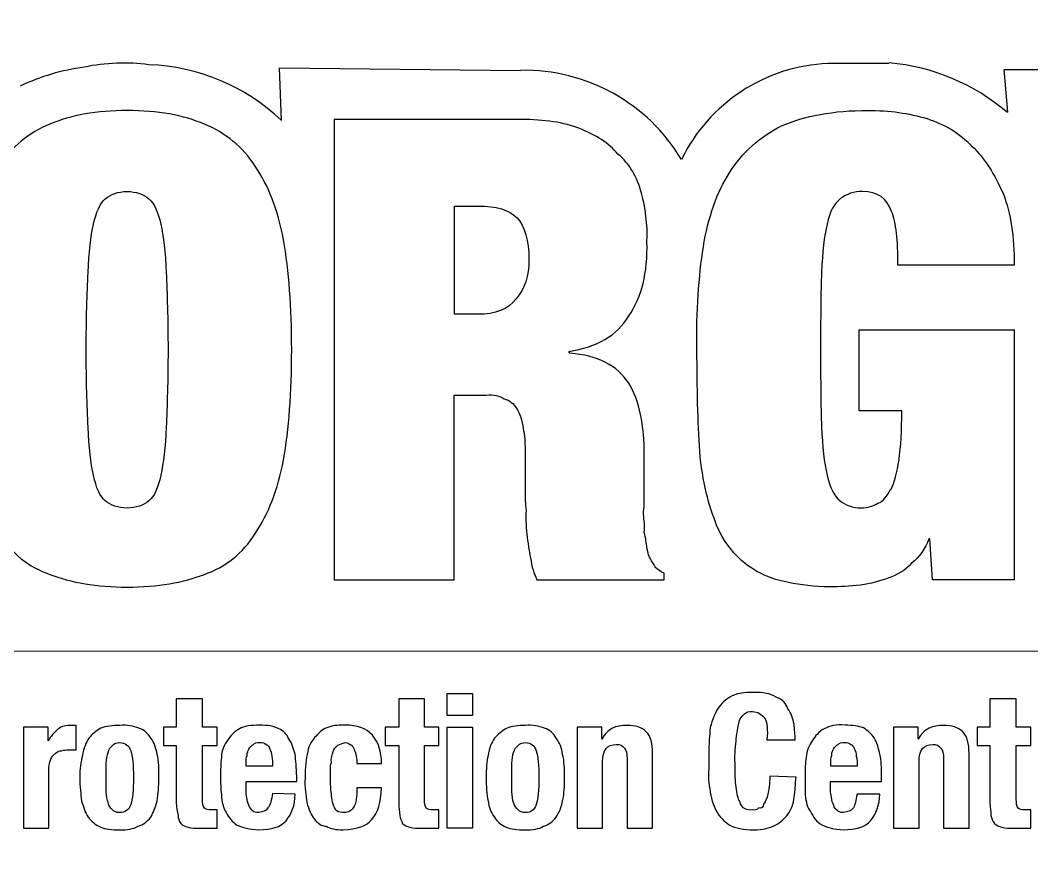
# Model space of a CAD drawing. Header units: feet. Extents: x -16154 to 3860, y -1534289809 to -1534279773.
# Drawn here: x -11019.9 to -10920.5, y -1534285266.6 to -1534285184.7 of the extents above; entities that cross this region are included whole.
import ezdxf

# ---------------------------------------------------------------- set-up
doc = ezdxf.new("R2010")
doc.units = ezdxf.units.FT
doc.header["$MEASUREMENT"] = 0
doc.layers.add('ASEDOLIKE - Level 4', color=7, linetype='Continuous', lineweight=0)
doc.layers.add('Level 18', color=7, linetype='Continuous', lineweight=0)

msp = doc.modelspace()

# ---------------------------------------------------------------- linework, layer by layer
at = {"layer": 'ASEDOLIKE - Level 4', "color": 7, "linetype": 'Continuous', "lineweight": 30}
for p, q in [((-10940.508, -1534285188.915), (-10934.519, -1534285188.915)), ((-10994.238, -1534285194.548), (-10994.417, -1534285189.362)), ((-10994.417, -1534285189.362), (-10970.726, -1534285189.631)), ((-10922.807, -1534285193.743), (-10923.165, -1534285189.541)), ((-10923.165, -1534285189.541), (-10901.351, -1534285189.541)), ((-11089.806, -1534285246.757), (-10874.531, -1534285246.668)), ((-10977.948, -1534285253.031), (-10977.948, -1534285250.886)), ((-10977.948, -1534285250.886), (-10975.445, -1534285250.886)), ((-10975.445, -1534285250.886), (-10975.445, -1534285253.031)), ((-10975.445, -1534285253.031), (-10977.948, -1534285253.031)), ((-10977.948, -1534285264.117), (-10977.948, -1534285254.194)), ((-10977.948, -1534285254.194), (-10975.445, -1534285254.194)), ((-10975.445, -1534285254.194), (-10975.445, -1534285264.117)), ((-10975.445, -1534285264.117), (-10977.948, -1534285264.117))]:
    msp.add_line(p, q, dxfattribs=at)
for centre, major_axis, start_param, end_param in [((-11009.751, -1534285207.896), (19.038, 0), 1.440276, 1.776244), ((-10939.752, -1534285205.735), (16.852, 0), 1.614119, 2.689792), ((-10936.231, -1534285209.241), (20.478, 0), 0.859233, 1.485597), ((-11010.804, -1534285210.352), (21.29, 0), 1.704143, 2.013414), ((-11007.991, -1534285208.947), (19.943, 0), 0.811188, 1.53478), ((-10970.353, -1534285207.514), (17.943, 0), 0.534503, 1.591196)]:
    msp.add_ellipse(centre, major_axis=major_axis, ratio=0.997236, start_param=start_param, end_param=end_param, dxfattribs=at)
for points, knots in [([(-11024.704, -1534285206.275), (-11024.168, -1534285203.325), (-11023.274, -1534285200.911), (-11022.022, -1534285199.034), (-11020.77, -1534285197.156), (-11019.072, -1534285195.726), (-11017.016, -1534285194.921), (-11014.959, -1534285194.027), (-11012.367, -1534285193.58), (-11009.417, -1534285193.58), (-11006.377, -1534285193.58), (-11003.874, -1534285194.027), (-11001.818, -1534285194.921), (-10999.761, -1534285195.726), (-10998.063, -1534285197.156), (-10996.811, -1534285199.034), (-10995.56, -1534285200.911), (-10994.576, -1534285203.325), (-10994.04, -1534285206.275), (-10993.503, -1534285209.315), (-10993.235, -1534285212.891), (-10993.235, -1534285217.093), (-10993.235, -1534285221.294), (-10993.503, -1534285224.96), (-10994.04, -1534285227.91), (-10994.576, -1534285230.86), (-10995.56, -1534285233.274), (-10996.811, -1534285235.151), (-10998.063, -1534285237.118), (-10999.761, -1534285238.459), (-11001.818, -1534285239.174), (-11003.874, -1534285239.979), (-11006.377, -1534285240.426), (-11009.417, -1534285240.426), (-11012.367, -1534285240.426), (-11014.959, -1534285239.979), (-11017.016, -1534285239.174), (-11019.072, -1534285238.459), (-11020.77, -1534285237.118), (-11022.022, -1534285235.151), (-11023.274, -1534285233.274), (-11024.168, -1534285230.86), (-11024.704, -1534285227.91), (-11025.33, -1534285224.96), (-11025.598, -1534285221.294), (-11025.598, -1534285217.093), (-11025.598, -1534285212.891), (-11025.33, -1534285209.315), (-11024.704, -1534285206.275)], [0, 0, 0, 0, 0.0625, 0.0625, 0.0625, 0.125, 0.125, 0.125, 0.1875, 0.1875, 0.1875, 0.25, 0.25, 0.25, 0.3125, 0.3125, 0.3125, 0.375, 0.375, 0.375, 0.4375, 0.4375, 0.4375, 0.5, 0.5, 0.5, 0.5625, 0.5625, 0.5625, 0.625, 0.625, 0.625, 0.6875, 0.6875, 0.6875, 0.75, 0.75, 0.75, 0.8125, 0.8125, 0.8125, 0.875, 0.875, 0.875, 0.9375, 0.9375, 0.9375, 1, 1, 1, 1]), ([(-10922.182, -1534285215.11), (-10922.182, -1534285215.11), (-10922.182, -1534285239.694), (-10922.182, -1534285239.694), (-10922.182, -1534285239.694), (-10930.228, -1534285239.694), (-10930.228, -1534285239.694), (-10930.228, -1534285239.694), (-10930.496, -1534285235.671), (-10930.496, -1534285235.671), (-10930.496, -1534285235.671), (-10930.585, -1534285235.671), (-10930.585, -1534285235.671), (-10930.943, -1534285236.655), (-10931.479, -1534285237.459), (-10932.284, -1534285238.085), (-10932.91, -1534285238.8), (-10933.714, -1534285239.247), (-10934.519, -1534285239.516), (-10935.413, -1534285239.873), (-10936.307, -1534285240.052), (-10937.29, -1534285240.231), (-10938.363, -1534285240.32), (-10939.346, -1534285240.41), (-10940.33, -1534285240.41), (-10943.369, -1534285240.32), (-10945.694, -1534285239.873), (-10947.482, -1534285238.89), (-10949.18, -1534285237.906), (-10950.521, -1534285236.476), (-10951.415, -1534285234.42), (-10952.22, -1534285232.453), (-10952.846, -1534285230.039), (-10953.114, -1534285227.089), (-10953.293, -1534285224.139), (-10953.382, -1534285220.831), (-10953.382, -1534285217.076), (-10953.471, -1534285213.322), (-10953.203, -1534285209.924), (-10952.756, -1534285206.974), (-10952.309, -1534285204.113), (-10951.415, -1534285201.61), (-10950.164, -1534285199.643), (-10948.912, -1534285197.677), (-10947.213, -1534285196.157), (-10945.068, -1534285195.084), (-10942.833, -1534285194.101), (-10939.972, -1534285193.564), (-10936.575, -1534285193.564), (-10934.429, -1534285193.564), (-10932.552, -1534285193.832), (-10930.764, -1534285194.369), (-10929.065, -1534285194.905), (-10927.546, -1534285195.799), (-10926.383, -1534285197.051), (-10925.042, -1534285198.302), (-10924.148, -1534285199.822), (-10923.254, -1534285201.789), (-10922.539, -1534285203.666), (-10922.182, -1534285205.991), (-10922.182, -1534285208.762), (-10922.182, -1534285208.762), (-10933.625, -1534285208.762), (-10933.625, -1534285208.762), (-10933.625, -1534285206.348), (-10933.804, -1534285204.56), (-10934.251, -1534285203.488), (-10934.698, -1534285202.236), (-10935.592, -1534285201.521), (-10937.111, -1534285201.521), (-10937.916, -1534285201.521), (-10938.72, -1534285201.789), (-10939.257, -1534285202.236), (-10939.883, -1534285202.683), (-10940.33, -1534285203.488), (-10940.598, -1534285204.739), (-10940.866, -1534285205.901), (-10941.045, -1534285207.511), (-10941.134, -1534285209.477), (-10941.224, -1534285211.444), (-10941.224, -1534285214.037), (-10941.224, -1534285217.076), (-10941.224, -1534285220.116), (-10941.224, -1534285222.619), (-10941.134, -1534285224.675), (-10941.045, -1534285226.553), (-10940.866, -1534285228.251), (-10940.598, -1534285229.413), (-10940.33, -1534285230.665), (-10939.883, -1534285231.47), (-10939.346, -1534285231.917), (-10938.81, -1534285232.364), (-10938.095, -1534285232.632), (-10937.201, -1534285232.632), (-10936.575, -1534285232.632), (-10936.039, -1534285232.453), (-10935.592, -1534285232.185), (-10935.055, -1534285232.006), (-10934.698, -1534285231.47), (-10934.34, -1534285230.844)], [0, 0, 0, 0, 0.030303, 0.030303, 0.030303, 0.060606, 0.060606, 0.060606, 0.090909, 0.090909, 0.090909, 0.121212, 0.121212, 0.121212, 0.151515, 0.151515, 0.151515, 0.181818, 0.181818, 0.181818, 0.212121, 0.212121, 0.212121, 0.242424, 0.242424, 0.242424, 0.272727, 0.272727, 0.272727, 0.30303, 0.30303, 0.30303, 0.333333, 0.333333, 0.333333, 0.363636, 0.363636, 0.363636, 0.393939, 0.393939, 0.393939, 0.424242, 0.424242, 0.424242, 0.454545, 0.454545, 0.454545, 0.484848, 0.484848, 0.484848, 0.515152, 0.515152, 0.515152, 0.545455, 0.545455, 0.545455, 0.575758, 0.575758, 0.575758, 0.606061, 0.606061, 0.606061, 0.636364, 0.636364, 0.636364, 0.666667, 0.666667, 0.666667, 0.69697, 0.69697, 0.69697, 0.727273, 0.727273, 0.727273, 0.757576, 0.757576, 0.757576, 0.787879, 0.787879, 0.787879, 0.818182, 0.818182, 0.818182, 0.848485, 0.848485, 0.848485, 0.878788, 0.878788, 0.878788, 0.909091, 0.909091, 0.909091, 0.939394, 0.939394, 0.939394, 0.969697, 0.969697, 0.969697, 1, 1, 1, 1]), ([(-10970.636, -1534285194.458), (-10968.401, -1534285194.458), (-10966.434, -1534285194.726), (-10964.915, -1534285195.352), (-10963.305, -1534285195.978), (-10962.054, -1534285196.783), (-10961.16, -1534285197.855), (-10959.998, -1534285198.839), (-10959.282, -1534285200.09), (-10958.835, -1534285201.7), (-10958.478, -1534285203.041), (-10958.21, -1534285204.739), (-10958.299, -1534285206.527), (-10958.21, -1534285209.477), (-10958.835, -1534285211.981), (-10960.087, -1534285213.769), (-10961.249, -1534285215.735), (-10963.216, -1534285216.808), (-10965.987, -1534285217.255), (-10965.987, -1534285217.255), (-10965.898, -1534285217.434), (-10965.898, -1534285217.434), (-10963.216, -1534285217.613), (-10961.16, -1534285218.685), (-10960.087, -1534285220.384), (-10959.014, -1534285222.083), (-10958.567, -1534285224.496), (-10958.567, -1534285227.536), (-10958.567, -1534285227.536), (-10958.567, -1534285231.38), (-10958.567, -1534285231.38), (-10958.567, -1534285231.917), (-10958.567, -1534285232.632), (-10958.657, -1534285233.258), (-10958.567, -1534285233.883), (-10958.478, -1534285234.509), (-10958.567, -1534285235.046), (-10958.388, -1534285235.582), (-10958.388, -1534285236.118), (-10958.299, -1534285236.565), (-10958.21, -1534285237.102), (-10958.12, -1534285237.459), (-10957.941, -1534285237.638), (-10957.852, -1534285237.906), (-10957.584, -1534285238.175), (-10957.494, -1534285238.443), (-10957.316, -1534285238.622), (-10957.047, -1534285238.89), (-10956.6, -1534285239.069), (-10956.6, -1534285239.069), (-10956.6, -1534285239.694), (-10956.6, -1534285239.694), (-10956.6, -1534285239.694), (-10969.116, -1534285239.694), (-10969.116, -1534285239.694), (-10969.385, -1534285239.069), (-10969.653, -1534285238.443), (-10969.742, -1534285237.549), (-10969.921, -1534285236.834), (-10970.01, -1534285236.029), (-10970.1, -1534285235.224), (-10970.189, -1534285234.33), (-10970.279, -1534285233.615), (-10970.189, -1534285232.9), (-10970.279, -1534285232.185), (-10970.279, -1534285231.559), (-10970.279, -1534285231.023), (-10970.279, -1534285231.023), (-10970.279, -1534285228.072), (-10970.279, -1534285228.072), (-10970.279, -1534285226.731), (-10970.279, -1534285225.748), (-10970.457, -1534285224.854), (-10970.547, -1534285224.049), (-10970.815, -1534285223.334), (-10971.083, -1534285222.887), (-10971.441, -1534285222.351), (-10971.798, -1534285222.083), (-10972.335, -1534285221.904), (-10972.782, -1534285221.636), (-10973.408, -1534285221.457), (-10974.123, -1534285221.546), (-10974.123, -1534285221.546), (-10977.252, -1534285221.546), (-10977.252, -1534285221.546), (-10977.252, -1534285221.546), (-10977.252, -1534285239.694), (-10977.252, -1534285239.694), (-10977.252, -1534285239.694), (-10989.053, -1534285239.694), (-10989.053, -1534285239.694), (-10989.053, -1534285239.694), (-10989.053, -1534285194.458), (-10989.053, -1534285194.458), (-10989.053, -1534285194.458), (-10970.636, -1534285194.458), (-10970.636, -1534285194.458)], [0, 0, 0, 0, 0.03125, 0.03125, 0.03125, 0.0625, 0.0625, 0.0625, 0.09375, 0.09375, 0.09375, 0.125, 0.125, 0.125, 0.15625, 0.15625, 0.15625, 0.1875, 0.1875, 0.1875, 0.21875, 0.21875, 0.21875, 0.25, 0.25, 0.25, 0.28125, 0.28125, 0.28125, 0.3125, 0.3125, 0.3125, 0.34375, 0.34375, 0.34375, 0.375, 0.375, 0.375, 0.40625, 0.40625, 0.40625, 0.4375, 0.4375, 0.4375, 0.46875, 0.46875, 0.46875, 0.5, 0.5, 0.5, 0.53125, 0.53125, 0.53125, 0.5625, 0.5625, 0.5625, 0.59375, 0.59375, 0.59375, 0.625, 0.625, 0.625, 0.65625, 0.65625, 0.65625, 0.6875, 0.6875, 0.6875, 0.71875, 0.71875, 0.71875, 0.75, 0.75, 0.75, 0.78125, 0.78125, 0.78125, 0.8125, 0.8125, 0.8125, 0.84375, 0.84375, 0.84375, 0.875, 0.875, 0.875, 0.90625, 0.90625, 0.90625, 0.9375, 0.9375, 0.9375, 0.96875, 0.96875, 0.96875, 1, 1, 1, 1]), ([(-11013.261, -1534285224.692), (-11013.171, -1534285226.658), (-11012.993, -1534285228.268), (-11012.724, -1534285229.43), (-11012.456, -1534285230.681), (-11012.099, -1534285231.486), (-11011.562, -1534285231.933), (-11011.026, -1534285232.38), (-11010.311, -1534285232.648), (-11009.417, -1534285232.648), (-11008.523, -1534285232.648), (-11007.807, -1534285232.38), (-11007.271, -1534285231.933), (-11006.735, -1534285231.486), (-11006.377, -1534285230.681), (-11006.109, -1534285229.43), (-11005.841, -1534285228.268), (-11005.662, -1534285226.658), (-11005.572, -1534285224.692), (-11005.483, -1534285222.635), (-11005.394, -1534285220.132), (-11005.394, -1534285217.093), (-11005.394, -1534285214.053), (-11005.483, -1534285211.55), (-11005.572, -1534285209.494), (-11005.662, -1534285207.527), (-11005.841, -1534285205.918), (-11006.109, -1534285204.755), (-11006.377, -1534285203.593), (-11006.735, -1534285202.699), (-11007.271, -1534285202.252), (-11007.807, -1534285201.805), (-11008.523, -1534285201.537), (-11009.417, -1534285201.537), (-11010.311, -1534285201.537), (-11011.026, -1534285201.805), (-11011.562, -1534285202.252), (-11012.099, -1534285202.699), (-11012.456, -1534285203.593), (-11012.724, -1534285204.755), (-11012.993, -1534285205.918), (-11013.171, -1534285207.527), (-11013.261, -1534285209.494), (-11013.35, -1534285211.55), (-11013.44, -1534285214.053), (-11013.44, -1534285217.093), (-11013.44, -1534285220.132), (-11013.35, -1534285222.635), (-11013.261, -1534285224.692)], [0, 0, 0, 0, 0.0625, 0.0625, 0.0625, 0.125, 0.125, 0.125, 0.1875, 0.1875, 0.1875, 0.25, 0.25, 0.25, 0.3125, 0.3125, 0.3125, 0.375, 0.375, 0.375, 0.4375, 0.4375, 0.4375, 0.5, 0.5, 0.5, 0.5625, 0.5625, 0.5625, 0.625, 0.625, 0.625, 0.6875, 0.6875, 0.6875, 0.75, 0.75, 0.75, 0.8125, 0.8125, 0.8125, 0.875, 0.875, 0.875, 0.9375, 0.9375, 0.9375, 1, 1, 1, 1]), ([(-10974.908, -1534285213.606), (-10973.21, -1534285213.606), (-10971.958, -1534285213.159), (-10971.153, -1534285212.086), (-10970.349, -1534285211.103), (-10969.902, -1534285209.851), (-10969.902, -1534285208.242), (-10969.902, -1534285206.365), (-10970.349, -1534285204.934), (-10971.064, -1534285204.13), (-10971.869, -1534285203.325), (-10973.12, -1534285202.967), (-10974.908, -1534285202.967), (-10974.908, -1534285202.967), (-10977.233, -1534285202.967), (-10977.233, -1534285202.967), (-10977.233, -1534285202.967), (-10977.233, -1534285213.606), (-10977.233, -1534285213.606), (-10977.233, -1534285213.606), (-10974.908, -1534285213.606), (-10974.908, -1534285213.606)], [0, 0, 0, 0, 0.142857, 0.142857, 0.142857, 0.285714, 0.285714, 0.285714, 0.428571, 0.428571, 0.428571, 0.571429, 0.571429, 0.571429, 0.714286, 0.714286, 0.714286, 0.857143, 0.857143, 0.857143, 1, 1, 1, 1]), ([(-10934.321, -1534285230.86), (-10933.963, -1534285230.145), (-10933.695, -1534285229.162), (-10933.516, -1534285227.91), (-10933.337, -1534285226.658), (-10933.248, -1534285225.049), (-10933.248, -1534285223.082), (-10933.248, -1534285223.082), (-10937.45, -1534285223.082), (-10937.45, -1534285223.082), (-10937.45, -1534285223.082), (-10937.45, -1534285215.126), (-10937.45, -1534285215.126), (-10937.45, -1534285215.126), (-10922.162, -1534285215.126), (-10922.162, -1534285215.126)], [0, 0, 0, 0, 0.2, 0.2, 0.2, 0.4, 0.4, 0.4, 0.6, 0.6, 0.6, 0.8, 0.8, 0.8, 1, 1, 1, 1]), ([(-11001.996, -1534285251.422), (-11001.996, -1534285251.422), (-11001.996, -1534285254.194), (-11001.996, -1534285254.194), (-11001.996, -1534285254.194), (-11000.566, -1534285254.194), (-11000.566, -1534285254.194), (-11000.566, -1534285254.194), (-11000.566, -1534285255.982), (-11000.566, -1534285255.982), (-11000.566, -1534285255.982), (-11001.996, -1534285255.982), (-11001.996, -1534285255.982), (-11001.996, -1534285255.982), (-11001.996, -1534285261.256), (-11001.996, -1534285261.256), (-11001.996, -1534285261.703), (-11001.996, -1534285261.971), (-11001.818, -1534285262.15), (-11001.728, -1534285262.24), (-11001.46, -1534285262.329), (-11001.102, -1534285262.329), (-11001.013, -1534285262.329), (-11000.924, -1534285262.329), (-11000.834, -1534285262.329), (-11000.745, -1534285262.329), (-11000.655, -1534285262.329), (-11000.566, -1534285262.329), (-11000.566, -1534285262.329), (-11000.566, -1534285264.117), (-11000.566, -1534285264.117), (-11000.834, -1534285264.117), (-11001.102, -1534285264.117), (-11001.371, -1534285264.117), (-11001.639, -1534285264.117), (-11001.907, -1534285264.117), (-11002.175, -1534285264.117), (-11002.712, -1534285264.117), (-11003.069, -1534285264.117), (-11003.427, -1534285264.028), (-11003.695, -1534285263.938), (-11003.963, -1534285263.849), (-11004.142, -1534285263.67), (-11004.321, -1534285263.402), (-11004.41, -1534285263.134), (-11004.41, -1534285262.865), (-11004.5, -1534285262.508), (-11004.589, -1534285262.061), (-11004.589, -1534285261.614), (-11004.589, -1534285261.614), (-11004.589, -1534285255.982), (-11004.589, -1534285255.982), (-11004.589, -1534285255.982), (-11005.841, -1534285255.982), (-11005.841, -1534285255.982), (-11005.841, -1534285255.982), (-11005.841, -1534285254.194), (-11005.841, -1534285254.194), (-11005.841, -1534285254.194), (-11004.589, -1534285254.194), (-11004.589, -1534285254.194), (-11004.589, -1534285254.194), (-11004.589, -1534285251.422), (-11004.589, -1534285251.422), (-11004.589, -1534285251.422), (-11001.996, -1534285251.422), (-11001.996, -1534285251.422)], [0, 0, 0, 0, 0.045455, 0.045455, 0.045455, 0.090909, 0.090909, 0.090909, 0.136364, 0.136364, 0.136364, 0.181818, 0.181818, 0.181818, 0.227273, 0.227273, 0.227273, 0.272727, 0.272727, 0.272727, 0.318182, 0.318182, 0.318182, 0.363636, 0.363636, 0.363636, 0.409091, 0.409091, 0.409091, 0.454545, 0.454545, 0.454545, 0.5, 0.5, 0.5, 0.545455, 0.545455, 0.545455, 0.590909, 0.590909, 0.590909, 0.636364, 0.636364, 0.636364, 0.681818, 0.681818, 0.681818, 0.727273, 0.727273, 0.727273, 0.772727, 0.772727, 0.772727, 0.818182, 0.818182, 0.818182, 0.863636, 0.863636, 0.863636, 0.909091, 0.909091, 0.909091, 0.954545, 0.954545, 0.954545, 1, 1, 1, 1]), ([(-10980.183, -1534285251.422), (-10980.183, -1534285251.422), (-10980.183, -1534285254.194), (-10980.183, -1534285254.194), (-10980.183, -1534285254.194), (-10978.752, -1534285254.194), (-10978.752, -1534285254.194), (-10978.752, -1534285254.194), (-10978.752, -1534285255.982), (-10978.752, -1534285255.982), (-10978.752, -1534285255.982), (-10980.183, -1534285255.982), (-10980.183, -1534285255.982), (-10980.183, -1534285255.982), (-10980.183, -1534285261.256), (-10980.183, -1534285261.256), (-10980.183, -1534285261.703), (-10980.093, -1534285261.971), (-10980.004, -1534285262.15), (-10979.915, -1534285262.24), (-10979.646, -1534285262.329), (-10979.289, -1534285262.329), (-10979.199, -1534285262.329), (-10979.11, -1534285262.329), (-10979.021, -1534285262.329), (-10978.931, -1534285262.329), (-10978.842, -1534285262.329), (-10978.752, -1534285262.329), (-10978.752, -1534285262.329), (-10978.752, -1534285264.117), (-10978.752, -1534285264.117), (-10979.021, -1534285264.117), (-10979.289, -1534285264.117), (-10979.557, -1534285264.117), (-10979.825, -1534285264.117), (-10980.093, -1534285264.117), (-10980.362, -1534285264.117), (-10980.898, -1534285264.117), (-10981.256, -1534285264.117), (-10981.613, -1534285264.028), (-10981.881, -1534285263.938), (-10982.15, -1534285263.849), (-10982.328, -1534285263.67), (-10982.418, -1534285263.402), (-10982.597, -1534285263.134), (-10982.597, -1534285262.865), (-10982.686, -1534285262.508), (-10982.686, -1534285262.061), (-10982.686, -1534285261.614), (-10982.686, -1534285261.614), (-10982.686, -1534285255.982), (-10982.686, -1534285255.982), (-10982.686, -1534285255.982), (-10984.027, -1534285255.982), (-10984.027, -1534285255.982), (-10984.027, -1534285255.982), (-10984.027, -1534285254.194), (-10984.027, -1534285254.194), (-10984.027, -1534285254.194), (-10982.686, -1534285254.194), (-10982.686, -1534285254.194), (-10982.686, -1534285254.194), (-10982.686, -1534285251.422), (-10982.686, -1534285251.422), (-10982.686, -1534285251.422), (-10980.183, -1534285251.422), (-10980.183, -1534285251.422)], [0, 0, 0, 0, 0.045455, 0.045455, 0.045455, 0.090909, 0.090909, 0.090909, 0.136364, 0.136364, 0.136364, 0.181818, 0.181818, 0.181818, 0.227273, 0.227273, 0.227273, 0.272727, 0.272727, 0.272727, 0.318182, 0.318182, 0.318182, 0.363636, 0.363636, 0.363636, 0.409091, 0.409091, 0.409091, 0.454545, 0.454545, 0.454545, 0.5, 0.5, 0.5, 0.545455, 0.545455, 0.545455, 0.590909, 0.590909, 0.590909, 0.636364, 0.636364, 0.636364, 0.681818, 0.681818, 0.681818, 0.727273, 0.727273, 0.727273, 0.772727, 0.772727, 0.772727, 0.818182, 0.818182, 0.818182, 0.863636, 0.863636, 0.863636, 0.909091, 0.909091, 0.909091, 0.954545, 0.954545, 0.954545, 1, 1, 1, 1]), ([(-10946.677, -1534285253.373), (-10947.035, -1534285252.926), (-10947.392, -1534285252.657), (-10947.929, -1534285252.657), (-10948.286, -1534285252.568), (-10948.554, -1534285252.747), (-10948.733, -1534285252.926), (-10949.001, -1534285253.104), (-10949.18, -1534285253.373), (-10949.27, -1534285253.82), (-10949.359, -1534285254.177), (-10949.448, -1534285254.714), (-10949.538, -1534285255.339), (-10949.538, -1534285255.965), (-10949.717, -1534285256.77), (-10949.627, -1534285257.753), (-10949.627, -1534285258.737), (-10949.627, -1534285259.541), (-10949.538, -1534285260.078), (-10949.448, -1534285260.703), (-10949.359, -1534285261.24), (-10949.18, -1534285261.508), (-10949.091, -1534285261.776), (-10948.912, -1534285262.134), (-10948.644, -1534285262.223), (-10948.465, -1534285262.313), (-10948.197, -1534285262.402), (-10947.929, -1534285262.313), (-10947.66, -1534285262.402), (-10947.482, -1534285262.313), (-10947.303, -1534285262.134), (-10947.035, -1534285262.223), (-10946.856, -1534285262.044), (-10946.856, -1534285261.776), (-10946.588, -1534285261.419), (-10946.498, -1534285261.24), (-10946.409, -1534285260.793), (-10946.319, -1534285260.346), (-10946.23, -1534285259.809), (-10946.23, -1534285259.005), (-10946.23, -1534285259.005), (-10943.637, -1534285259.094), (-10943.637, -1534285259.094), (-10943.727, -1534285259.809), (-10943.727, -1534285260.435), (-10943.816, -1534285261.061), (-10943.906, -1534285261.687), (-10944.084, -1534285262.313), (-10944.442, -1534285262.76), (-10944.71, -1534285263.117), (-10945.157, -1534285263.564), (-10945.694, -1534285263.832), (-10946.23, -1534285264.101), (-10946.945, -1534285264.279), (-10947.75, -1534285264.279), (-10948.823, -1534285264.279), (-10949.627, -1534285264.101), (-10950.164, -1534285263.832), (-10950.7, -1534285263.475), (-10951.147, -1534285263.028), (-10951.505, -1534285262.402), (-10951.773, -1534285261.866), (-10952.041, -1534285261.15), (-10952.13, -1534285260.256), (-10952.309, -1534285259.452), (-10952.22, -1534285258.558), (-10952.22, -1534285257.574), (-10952.22, -1534285256.502), (-10952.22, -1534285255.608), (-10952.13, -1534285254.803), (-10952.13, -1534285253.998), (-10951.773, -1534285253.283), (-10951.505, -1534285252.657), (-10951.147, -1534285252.032), (-10950.7, -1534285251.585), (-10950.164, -1534285251.227), (-10949.538, -1534285250.869), (-10948.823, -1534285250.78), (-10947.75, -1534285250.78), (-10946.945, -1534285250.78), (-10946.141, -1534285250.869), (-10945.604, -1534285251.227), (-10944.978, -1534285251.495), (-10944.621, -1534285251.853), (-10944.442, -1534285252.389), (-10944.084, -1534285252.836), (-10943.995, -1534285253.373), (-10943.816, -1534285253.909), (-10943.816, -1534285254.445), (-10943.727, -1534285254.892), (-10943.727, -1534285255.429), (-10943.727, -1534285255.429), (-10946.498, -1534285255.429), (-10946.498, -1534285255.429), (-10946.409, -1534285254.445), (-10946.498, -1534285253.73), (-10946.677, -1534285253.373)], [0, 0, 0, 0, 0.03125, 0.03125, 0.03125, 0.0625, 0.0625, 0.0625, 0.09375, 0.09375, 0.09375, 0.125, 0.125, 0.125, 0.15625, 0.15625, 0.15625, 0.1875, 0.1875, 0.1875, 0.21875, 0.21875, 0.21875, 0.25, 0.25, 0.25, 0.28125, 0.28125, 0.28125, 0.3125, 0.3125, 0.3125, 0.34375, 0.34375, 0.34375, 0.375, 0.375, 0.375, 0.40625, 0.40625, 0.40625, 0.4375, 0.4375, 0.4375, 0.46875, 0.46875, 0.46875, 0.5, 0.5, 0.5, 0.53125, 0.53125, 0.53125, 0.5625, 0.5625, 0.5625, 0.59375, 0.59375, 0.59375, 0.625, 0.625, 0.625, 0.65625, 0.65625, 0.65625, 0.6875, 0.6875, 0.6875, 0.71875, 0.71875, 0.71875, 0.75, 0.75, 0.75, 0.78125, 0.78125, 0.78125, 0.8125, 0.8125, 0.8125, 0.84375, 0.84375, 0.84375, 0.875, 0.875, 0.875, 0.90625, 0.90625, 0.90625, 0.9375, 0.9375, 0.9375, 0.96875, 0.96875, 0.96875, 1, 1, 1, 1]), ([(-10921.984, -1534285251.422), (-10921.984, -1534285251.422), (-10921.984, -1534285254.194), (-10921.984, -1534285254.194), (-10921.984, -1534285254.194), (-10920.553, -1534285254.194), (-10920.553, -1534285254.194), (-10920.553, -1534285254.194), (-10920.553, -1534285255.982), (-10920.553, -1534285255.982), (-10920.553, -1534285255.982), (-10921.984, -1534285255.982), (-10921.984, -1534285255.982), (-10921.984, -1534285255.982), (-10921.984, -1534285261.256), (-10921.984, -1534285261.256), (-10921.984, -1534285261.703), (-10921.984, -1534285261.971), (-10921.805, -1534285262.15), (-10921.715, -1534285262.24), (-10921.447, -1534285262.329), (-10921.09, -1534285262.329), (-10921, -1534285262.329), (-10920.911, -1534285262.329), (-10920.821, -1534285262.329), (-10920.732, -1534285262.329), (-10920.643, -1534285262.329), (-10920.553, -1534285262.329), (-10920.553, -1534285262.329), (-10920.553, -1534285264.117), (-10920.553, -1534285264.117), (-10920.821, -1534285264.117), (-10921.09, -1534285264.117), (-10921.358, -1534285264.117), (-10921.626, -1534285264.117), (-10921.894, -1534285264.117), (-10922.162, -1534285264.117), (-10922.699, -1534285264.117), (-10923.056, -1534285264.117), (-10923.414, -1534285264.028), (-10923.682, -1534285263.938), (-10923.95, -1534285263.849), (-10924.129, -1534285263.67), (-10924.308, -1534285263.402), (-10924.397, -1534285263.134), (-10924.487, -1534285262.865), (-10924.487, -1534285262.508), (-10924.576, -1534285262.061), (-10924.576, -1534285261.614), (-10924.576, -1534285261.614), (-10924.576, -1534285255.982), (-10924.576, -1534285255.982), (-10924.576, -1534285255.982), (-10925.828, -1534285255.982), (-10925.828, -1534285255.982), (-10925.828, -1534285255.982), (-10925.828, -1534285254.194), (-10925.828, -1534285254.194), (-10925.828, -1534285254.194), (-10924.576, -1534285254.194), (-10924.576, -1534285254.194), (-10924.576, -1534285254.194), (-10924.576, -1534285251.422), (-10924.576, -1534285251.422), (-10924.576, -1534285251.422), (-10921.984, -1534285251.422), (-10921.984, -1534285251.422)], [0, 0, 0, 0, 0.045455, 0.045455, 0.045455, 0.090909, 0.090909, 0.090909, 0.136364, 0.136364, 0.136364, 0.181818, 0.181818, 0.181818, 0.227273, 0.227273, 0.227273, 0.272727, 0.272727, 0.272727, 0.318182, 0.318182, 0.318182, 0.363636, 0.363636, 0.363636, 0.409091, 0.409091, 0.409091, 0.454545, 0.454545, 0.454545, 0.5, 0.5, 0.5, 0.545455, 0.545455, 0.545455, 0.590909, 0.590909, 0.590909, 0.636364, 0.636364, 0.636364, 0.681818, 0.681818, 0.681818, 0.727273, 0.727273, 0.727273, 0.772727, 0.772727, 0.772727, 0.818182, 0.818182, 0.818182, 0.863636, 0.863636, 0.863636, 0.909091, 0.909091, 0.909091, 0.954545, 0.954545, 0.954545, 1, 1, 1, 1]), ([(-11017.194, -1534285254.194), (-11017.194, -1534285254.194), (-11017.194, -1534285255.535), (-11017.194, -1534285255.535), (-11017.194, -1534285255.535), (-11017.194, -1534285255.535), (-11017.194, -1534285255.535), (-11016.926, -1534285255.088), (-11016.569, -1534285254.73), (-11016.211, -1534285254.372), (-11015.853, -1534285254.104), (-11015.406, -1534285254.015), (-11014.87, -1534285254.015), (-11014.781, -1534285254.015), (-11014.781, -1534285254.015), (-11014.691, -1534285254.015), (-11014.602, -1534285254.015), (-11014.512, -1534285254.015), (-11014.423, -1534285254.015), (-11014.423, -1534285254.015), (-11014.423, -1534285256.429), (-11014.423, -1534285256.429), (-11014.602, -1534285256.429), (-11014.691, -1534285256.429), (-11014.87, -1534285256.429), (-11014.959, -1534285256.429), (-11015.049, -1534285256.429), (-11015.228, -1534285256.429), (-11015.406, -1534285256.429), (-11015.675, -1534285256.429), (-11015.853, -1534285256.518), (-11016.122, -1534285256.518), (-11016.3, -1534285256.607), (-11016.479, -1534285256.786), (-11016.658, -1534285256.965), (-11016.837, -1534285257.144), (-11016.926, -1534285257.323), (-11017.016, -1534285257.591), (-11017.105, -1534285257.859), (-11017.105, -1534285258.127), (-11017.105, -1534285258.127), (-11017.105, -1534285264.117), (-11017.105, -1534285264.117), (-11017.105, -1534285264.117), (-11019.608, -1534285264.117), (-11019.608, -1534285264.117), (-11019.608, -1534285264.117), (-11019.608, -1534285254.194), (-11019.608, -1534285254.194), (-11019.608, -1534285254.194), (-11017.194, -1534285254.194), (-11017.194, -1534285254.194)], [0, 0, 0, 0, 0.058824, 0.058824, 0.058824, 0.117647, 0.117647, 0.117647, 0.176471, 0.176471, 0.176471, 0.235294, 0.235294, 0.235294, 0.294118, 0.294118, 0.294118, 0.352941, 0.352941, 0.352941, 0.411765, 0.411765, 0.411765, 0.470588, 0.470588, 0.470588, 0.529412, 0.529412, 0.529412, 0.588235, 0.588235, 0.588235, 0.647059, 0.647059, 0.647059, 0.705882, 0.705882, 0.705882, 0.764706, 0.764706, 0.764706, 0.823529, 0.823529, 0.823529, 0.882353, 0.882353, 0.882353, 0.941176, 0.941176, 0.941176, 1, 1, 1, 1]), ([(-11013.797, -1534285256.965), (-11013.708, -1534285256.25), (-11013.44, -1534285255.713), (-11013.171, -1534285255.266), (-11012.903, -1534285254.909), (-11012.456, -1534285254.551), (-11012.009, -1534285254.283), (-11011.473, -1534285254.104), (-11010.847, -1534285254.015), (-11010.132, -1534285254.015), (-11009.417, -1534285253.925), (-11008.791, -1534285254.104), (-11008.254, -1534285254.283), (-11007.718, -1534285254.462), (-11007.36, -1534285254.819), (-11007.092, -1534285255.266), (-11006.735, -1534285255.713), (-11006.556, -1534285256.25), (-11006.466, -1534285256.876), (-11006.288, -1534285257.501), (-11006.288, -1534285258.306), (-11006.288, -1534285259.2), (-11006.288, -1534285260.005), (-11006.377, -1534285260.72), (-11006.466, -1534285261.435), (-11006.645, -1534285262.061), (-11006.824, -1534285262.597), (-11007.092, -1534285263.044), (-11007.45, -1534285263.491), (-11007.807, -1534285263.759), (-11008.344, -1534285263.938), (-11008.791, -1534285264.206), (-11009.417, -1534285264.296), (-11010.132, -1534285264.296), (-11010.936, -1534285264.296), (-11011.562, -1534285264.206), (-11012.009, -1534285264.028), (-11012.546, -1534285263.759), (-11012.903, -1534285263.491), (-11013.261, -1534285263.044), (-11013.529, -1534285262.597), (-11013.708, -1534285262.061), (-11013.887, -1534285261.435), (-11013.976, -1534285260.809), (-11014.065, -1534285260.005), (-11014.065, -1534285259.2), (-11014.065, -1534285258.306), (-11013.976, -1534285257.591), (-11013.797, -1534285256.965)], [0, 0, 0, 0, 0.0625, 0.0625, 0.0625, 0.125, 0.125, 0.125, 0.1875, 0.1875, 0.1875, 0.25, 0.25, 0.25, 0.3125, 0.3125, 0.3125, 0.375, 0.375, 0.375, 0.4375, 0.4375, 0.4375, 0.5, 0.5, 0.5, 0.5625, 0.5625, 0.5625, 0.625, 0.625, 0.625, 0.6875, 0.6875, 0.6875, 0.75, 0.75, 0.75, 0.8125, 0.8125, 0.8125, 0.875, 0.875, 0.875, 0.9375, 0.9375, 0.9375, 1, 1, 1, 1]), ([(-10997.724, -1534285260.346), (-10997.724, -1534285260.614), (-10997.724, -1534285260.882), (-10997.635, -1534285261.15), (-10997.635, -1534285261.329), (-10997.546, -1534285261.687), (-10997.456, -1534285261.866), (-10997.367, -1534285262.134), (-10997.188, -1534285262.223), (-10997.099, -1534285262.402), (-10996.92, -1534285262.581), (-10996.741, -1534285262.581), (-10996.473, -1534285262.581), (-10996.026, -1534285262.491), (-10995.758, -1534285262.491), (-10995.579, -1534285262.134), (-10995.311, -1534285261.866), (-10995.221, -1534285261.329), (-10995.132, -1534285260.703), (-10995.132, -1534285260.703), (-10992.897, -1534285260.793), (-10992.897, -1534285260.793), (-10992.897, -1534285261.866), (-10993.254, -1534285262.76), (-10993.791, -1534285263.385), (-10994.327, -1534285264.011), (-10995.221, -1534285264.279), (-10996.473, -1534285264.279), (-10997.367, -1534285264.279), (-10998.082, -1534285264.011), (-10998.618, -1534285263.832), (-10999.065, -1534285263.475), (-10999.423, -1534285263.117), (-10999.691, -1534285262.581), (-10999.959, -1534285262.134), (-11000.138, -1534285261.508), (-11000.138, -1534285260.882), (-11000.228, -1534285260.167), (-11000.228, -1534285259.72), (-11000.228, -1534285259.094), (-11000.228, -1534285258.379), (-11000.228, -1534285257.753), (-11000.138, -1534285257.127), (-11000.138, -1534285256.502), (-10999.87, -1534285255.965), (-10999.512, -1534285255.429), (-10999.244, -1534285255.071), (-10998.887, -1534285254.624), (-10998.35, -1534285254.356), (-10997.993, -1534285254.088), (-10997.188, -1534285253.998), (-10996.383, -1534285253.998), (-10995.579, -1534285253.998), (-10994.953, -1534285254.088), (-10994.506, -1534285254.356), (-10994.059, -1534285254.535), (-10993.701, -1534285254.892), (-10993.523, -1534285255.339), (-10993.165, -1534285255.786), (-10993.076, -1534285256.323), (-10992.897, -1534285256.859), (-10992.807, -1534285257.396), (-10992.807, -1534285258.2), (-10992.718, -1534285259.005), (-10992.718, -1534285259.005), (-10992.718, -1534285259.541), (-10992.718, -1534285259.541), (-10992.718, -1534285259.541), (-10997.724, -1534285259.541), (-10997.724, -1534285259.541), (-10997.724, -1534285259.541), (-10997.724, -1534285260.346), (-10997.724, -1534285260.346)], [0, 0, 0, 0, 0.041667, 0.041667, 0.041667, 0.083333, 0.083333, 0.083333, 0.125, 0.125, 0.125, 0.166667, 0.166667, 0.166667, 0.208333, 0.208333, 0.208333, 0.25, 0.25, 0.25, 0.291667, 0.291667, 0.291667, 0.333333, 0.333333, 0.333333, 0.375, 0.375, 0.375, 0.416667, 0.416667, 0.416667, 0.458333, 0.458333, 0.458333, 0.5, 0.5, 0.5, 0.541667, 0.541667, 0.541667, 0.583333, 0.583333, 0.583333, 0.625, 0.625, 0.625, 0.666667, 0.666667, 0.666667, 0.708333, 0.708333, 0.708333, 0.75, 0.75, 0.75, 0.791667, 0.791667, 0.791667, 0.833333, 0.833333, 0.833333, 0.875, 0.875, 0.875, 0.916667, 0.916667, 0.916667, 0.958333, 0.958333, 0.958333, 1, 1, 1, 1]), ([(-10986.907, -1534285257.038), (-10986.907, -1534285256.859), (-10986.996, -1534285256.591), (-10987.086, -1534285256.412), (-10987.086, -1534285256.233), (-10987.265, -1534285256.055), (-10987.354, -1534285255.965), (-10987.533, -1534285255.876), (-10987.712, -1534285255.697), (-10987.98, -1534285255.697), (-10988.248, -1534285255.786), (-10988.516, -1534285255.876), (-10988.695, -1534285255.965), (-10988.874, -1534285256.144), (-10989.142, -1534285256.323), (-10989.142, -1534285256.591), (-10989.231, -1534285256.859), (-10989.41, -1534285257.217), (-10989.321, -1534285257.664), (-10989.5, -1534285258.111), (-10989.41, -1534285258.558), (-10989.41, -1534285259.184), (-10989.41, -1534285259.809), (-10989.41, -1534285260.256), (-10989.321, -1534285260.703), (-10989.321, -1534285261.15), (-10989.231, -1534285261.508), (-10989.142, -1534285261.776), (-10989.053, -1534285262.044), (-10988.963, -1534285262.313), (-10988.784, -1534285262.402), (-10988.606, -1534285262.581), (-10988.337, -1534285262.581), (-10988.069, -1534285262.581), (-10987.622, -1534285262.581), (-10987.354, -1534285262.402), (-10987.086, -1534285261.955), (-10986.907, -1534285261.687), (-10986.818, -1534285261.061), (-10986.818, -1534285260.167), (-10986.818, -1534285260.167), (-10984.404, -1534285260.167), (-10984.404, -1534285260.167), (-10984.493, -1534285261.597), (-10984.672, -1534285262.581), (-10985.387, -1534285263.296), (-10985.834, -1534285263.922), (-10986.818, -1534285264.19), (-10988.159, -1534285264.279), (-10988.874, -1534285264.279), (-10989.41, -1534285264.19), (-10989.857, -1534285263.922), (-10990.304, -1534285263.922), (-10990.662, -1534285263.654), (-10991.019, -1534285263.207), (-10991.288, -1534285262.849), (-10991.556, -1534285262.313), (-10991.735, -1534285261.597), (-10991.824, -1534285260.882), (-10992.003, -1534285260.167), (-10991.913, -1534285259.184), (-10991.913, -1534285258.111), (-10991.824, -1534285257.306), (-10991.645, -1534285256.591), (-10991.556, -1534285255.965), (-10991.198, -1534285255.429), (-10990.841, -1534285255.071), (-10990.483, -1534285254.624), (-10990.125, -1534285254.356), (-10989.589, -1534285254.177), (-10989.053, -1534285253.998), (-10988.516, -1534285253.998), (-10987.98, -1534285253.998), (-10986.818, -1534285253.998), (-10985.924, -1534285254.267), (-10985.298, -1534285254.982), (-10984.672, -1534285255.697), (-10984.404, -1534285256.591), (-10984.404, -1534285257.753), (-10984.404, -1534285257.753), (-10986.818, -1534285257.753), (-10986.818, -1534285257.753), (-10986.818, -1534285257.485), (-10986.818, -1534285257.306), (-10986.907, -1534285257.038)], [0, 0, 0, 0, 0.035714, 0.035714, 0.035714, 0.071429, 0.071429, 0.071429, 0.107143, 0.107143, 0.107143, 0.142857, 0.142857, 0.142857, 0.178571, 0.178571, 0.178571, 0.214286, 0.214286, 0.214286, 0.25, 0.25, 0.25, 0.285714, 0.285714, 0.285714, 0.321429, 0.321429, 0.321429, 0.357143, 0.357143, 0.357143, 0.392857, 0.392857, 0.392857, 0.428571, 0.428571, 0.428571, 0.464286, 0.464286, 0.464286, 0.5, 0.5, 0.5, 0.535714, 0.535714, 0.535714, 0.571429, 0.571429, 0.571429, 0.607143, 0.607143, 0.607143, 0.642857, 0.642857, 0.642857, 0.678571, 0.678571, 0.678571, 0.714286, 0.714286, 0.714286, 0.75, 0.75, 0.75, 0.785714, 0.785714, 0.785714, 0.821429, 0.821429, 0.821429, 0.857143, 0.857143, 0.857143, 0.892857, 0.892857, 0.892857, 0.928571, 0.928571, 0.928571, 0.964286, 0.964286, 0.964286, 1, 1, 1, 1]), ([(-10973.925, -1534285256.965), (-10973.835, -1534285256.25), (-10973.567, -1534285255.713), (-10973.299, -1534285255.266), (-10972.941, -1534285254.909), (-10972.584, -1534285254.551), (-10972.047, -1534285254.283), (-10971.6, -1534285254.104), (-10970.975, -1534285254.015), (-10970.259, -1534285254.015), (-10969.544, -1534285253.925), (-10968.918, -1534285254.104), (-10968.382, -1534285254.283), (-10967.846, -1534285254.462), (-10967.488, -1534285254.819), (-10967.22, -1534285255.266), (-10966.862, -1534285255.713), (-10966.683, -1534285256.25), (-10966.594, -1534285256.876), (-10966.415, -1534285257.501), (-10966.415, -1534285258.306), (-10966.415, -1534285259.2), (-10966.415, -1534285260.005), (-10966.415, -1534285260.72), (-10966.594, -1534285261.435), (-10966.683, -1534285262.061), (-10966.952, -1534285262.597), (-10967.22, -1534285263.044), (-10967.577, -1534285263.491), (-10967.935, -1534285263.759), (-10968.471, -1534285263.938), (-10968.918, -1534285264.206), (-10969.544, -1534285264.296), (-10970.259, -1534285264.296), (-10971.064, -1534285264.296), (-10971.69, -1534285264.206), (-10972.137, -1534285264.028), (-10972.673, -1534285263.759), (-10973.031, -1534285263.491), (-10973.299, -1534285263.044), (-10973.657, -1534285262.597), (-10973.835, -1534285262.061), (-10973.925, -1534285261.435), (-10974.104, -1534285260.809), (-10974.104, -1534285260.005), (-10974.104, -1534285259.2), (-10974.104, -1534285258.306), (-10974.104, -1534285257.591), (-10973.925, -1534285256.965)], [0, 0, 0, 0, 0.0625, 0.0625, 0.0625, 0.125, 0.125, 0.125, 0.1875, 0.1875, 0.1875, 0.25, 0.25, 0.25, 0.3125, 0.3125, 0.3125, 0.375, 0.375, 0.375, 0.4375, 0.4375, 0.4375, 0.5, 0.5, 0.5, 0.5625, 0.5625, 0.5625, 0.625, 0.625, 0.625, 0.6875, 0.6875, 0.6875, 0.75, 0.75, 0.75, 0.8125, 0.8125, 0.8125, 0.875, 0.875, 0.875, 0.9375, 0.9375, 0.9375, 1, 1, 1, 1]), ([(-10962.75, -1534285254.194), (-10962.75, -1534285254.194), (-10962.75, -1534285255.356), (-10962.75, -1534285255.356), (-10962.75, -1534285255.356), (-10962.75, -1534285255.356), (-10962.75, -1534285255.356), (-10962.482, -1534285254.909), (-10962.124, -1534285254.551), (-10961.677, -1534285254.283), (-10961.319, -1534285254.104), (-10960.783, -1534285254.015), (-10960.247, -1534285254.015), (-10959.442, -1534285254.015), (-10958.816, -1534285254.194), (-10958.369, -1534285254.641), (-10957.922, -1534285255.088), (-10957.743, -1534285255.803), (-10957.743, -1534285256.786), (-10957.743, -1534285256.786), (-10957.743, -1534285264.117), (-10957.743, -1534285264.117), (-10957.743, -1534285264.117), (-10960.247, -1534285264.117), (-10960.247, -1534285264.117), (-10960.247, -1534285264.117), (-10960.247, -1534285257.323), (-10960.247, -1534285257.323), (-10960.247, -1534285256.786), (-10960.336, -1534285256.429), (-10960.515, -1534285256.25), (-10960.694, -1534285255.982), (-10960.962, -1534285255.892), (-10961.319, -1534285255.892), (-10962.213, -1534285255.892), (-10962.66, -1534285256.429), (-10962.66, -1534285257.591), (-10962.66, -1534285257.591), (-10962.66, -1534285264.117), (-10962.66, -1534285264.117), (-10962.66, -1534285264.117), (-10965.164, -1534285264.117), (-10965.164, -1534285264.117), (-10965.164, -1534285264.117), (-10965.164, -1534285254.194), (-10965.164, -1534285254.194), (-10965.164, -1534285254.194), (-10962.75, -1534285254.194), (-10962.75, -1534285254.194)], [0, 0, 0, 0, 0.0625, 0.0625, 0.0625, 0.125, 0.125, 0.125, 0.1875, 0.1875, 0.1875, 0.25, 0.25, 0.25, 0.3125, 0.3125, 0.3125, 0.375, 0.375, 0.375, 0.4375, 0.4375, 0.4375, 0.5, 0.5, 0.5, 0.5625, 0.5625, 0.5625, 0.625, 0.625, 0.625, 0.6875, 0.6875, 0.6875, 0.75, 0.75, 0.75, 0.8125, 0.8125, 0.8125, 0.875, 0.875, 0.875, 0.9375, 0.9375, 0.9375, 1, 1, 1, 1]), ([(-10940.24, -1534285260.346), (-10940.24, -1534285260.614), (-10940.24, -1534285260.882), (-10940.151, -1534285261.061), (-10940.151, -1534285261.419), (-10940.061, -1534285261.687), (-10939.972, -1534285261.776), (-10939.883, -1534285262.134), (-10939.704, -1534285262.313), (-10939.525, -1534285262.402), (-10939.436, -1534285262.491), (-10939.346, -1534285262.581), (-10938.989, -1534285262.581), (-10938.542, -1534285262.491), (-10938.273, -1534285262.491), (-10938.005, -1534285262.134), (-10937.826, -1534285261.776), (-10937.737, -1534285261.419), (-10937.648, -1534285260.793), (-10937.648, -1534285260.793), (-10935.413, -1534285260.793), (-10935.413, -1534285260.793), (-10935.413, -1534285261.776), (-10935.77, -1534285262.76), (-10936.307, -1534285263.385), (-10936.843, -1534285264.011), (-10937.737, -1534285264.279), (-10938.989, -1534285264.279), (-10939.883, -1534285264.279), (-10940.598, -1534285264.011), (-10941.045, -1534285263.832), (-10941.671, -1534285263.475), (-10941.939, -1534285263.028), (-10942.207, -1534285262.491), (-10942.565, -1534285262.134), (-10942.654, -1534285261.508), (-10942.743, -1534285260.882), (-10942.743, -1534285260.167), (-10942.743, -1534285259.72), (-10942.743, -1534285259.094), (-10942.743, -1534285258.29), (-10942.743, -1534285257.753), (-10942.654, -1534285257.127), (-10942.565, -1534285256.502), (-10942.386, -1534285255.965), (-10942.028, -1534285255.518), (-10941.76, -1534285255.071), (-10941.402, -1534285254.624), (-10940.866, -1534285254.356), (-10940.33, -1534285254.088), (-10939.704, -1534285253.909), (-10938.81, -1534285253.998), (-10938.095, -1534285253.998), (-10937.469, -1534285254.088), (-10937.022, -1534285254.267), (-10936.575, -1534285254.535), (-10936.217, -1534285254.892), (-10935.949, -1534285255.25), (-10935.681, -1534285255.697), (-10935.502, -1534285256.323), (-10935.413, -1534285256.859), (-10935.234, -1534285257.485), (-10935.234, -1534285258.2), (-10935.234, -1534285259.005), (-10935.234, -1534285259.005), (-10935.234, -1534285259.541), (-10935.234, -1534285259.541), (-10935.234, -1534285259.541), (-10940.24, -1534285259.541), (-10940.24, -1534285259.541), (-10940.24, -1534285259.541), (-10940.24, -1534285260.346), (-10940.24, -1534285260.346)], [0, 0, 0, 0, 0.041667, 0.041667, 0.041667, 0.083333, 0.083333, 0.083333, 0.125, 0.125, 0.125, 0.166667, 0.166667, 0.166667, 0.208333, 0.208333, 0.208333, 0.25, 0.25, 0.25, 0.291667, 0.291667, 0.291667, 0.333333, 0.333333, 0.333333, 0.375, 0.375, 0.375, 0.416667, 0.416667, 0.416667, 0.458333, 0.458333, 0.458333, 0.5, 0.5, 0.5, 0.541667, 0.541667, 0.541667, 0.583333, 0.583333, 0.583333, 0.625, 0.625, 0.625, 0.666667, 0.666667, 0.666667, 0.708333, 0.708333, 0.708333, 0.75, 0.75, 0.75, 0.791667, 0.791667, 0.791667, 0.833333, 0.833333, 0.833333, 0.875, 0.875, 0.875, 0.916667, 0.916667, 0.916667, 0.958333, 0.958333, 0.958333, 1, 1, 1, 1]), ([(-10931.639, -1534285254.194), (-10931.639, -1534285254.194), (-10931.639, -1534285255.356), (-10931.639, -1534285255.356), (-10931.639, -1534285255.356), (-10931.639, -1534285255.356), (-10931.639, -1534285255.356), (-10931.371, -1534285254.909), (-10931.013, -1534285254.551), (-10930.566, -1534285254.283), (-10930.119, -1534285254.104), (-10929.672, -1534285254.015), (-10929.136, -1534285254.015), (-10928.331, -1534285254.015), (-10927.705, -1534285254.194), (-10927.258, -1534285254.641), (-10926.811, -1534285255.088), (-10926.632, -1534285255.803), (-10926.632, -1534285256.786), (-10926.632, -1534285256.786), (-10926.632, -1534285264.117), (-10926.632, -1534285264.117), (-10926.632, -1534285264.117), (-10929.136, -1534285264.117), (-10929.136, -1534285264.117), (-10929.136, -1534285264.117), (-10929.136, -1534285257.323), (-10929.136, -1534285257.323), (-10929.136, -1534285256.786), (-10929.225, -1534285256.429), (-10929.404, -1534285256.25), (-10929.583, -1534285255.982), (-10929.851, -1534285255.892), (-10930.208, -1534285255.892), (-10931.102, -1534285255.892), (-10931.549, -1534285256.429), (-10931.549, -1534285257.591), (-10931.549, -1534285257.591), (-10931.549, -1534285264.117), (-10931.549, -1534285264.117), (-10931.549, -1534285264.117), (-10934.053, -1534285264.117), (-10934.053, -1534285264.117), (-10934.053, -1534285264.117), (-10934.053, -1534285254.194), (-10934.053, -1534285254.194), (-10934.053, -1534285254.194), (-10931.639, -1534285254.194), (-10931.639, -1534285254.194)], [0, 0, 0, 0, 0.0625, 0.0625, 0.0625, 0.125, 0.125, 0.125, 0.1875, 0.1875, 0.1875, 0.25, 0.25, 0.25, 0.3125, 0.3125, 0.3125, 0.375, 0.375, 0.375, 0.4375, 0.4375, 0.4375, 0.5, 0.5, 0.5, 0.5625, 0.5625, 0.5625, 0.625, 0.625, 0.625, 0.6875, 0.6875, 0.6875, 0.75, 0.75, 0.75, 0.8125, 0.8125, 0.8125, 0.875, 0.875, 0.875, 0.9375, 0.9375, 0.9375, 1, 1, 1, 1]), ([(-11011.473, -1534285260.541), (-11011.473, -1534285260.988), (-11011.383, -1534285261.346), (-11011.294, -1534285261.614), (-11011.205, -1534285261.971), (-11011.026, -1534285262.15), (-11010.847, -1534285262.329), (-11010.668, -1534285262.508), (-11010.489, -1534285262.597), (-11010.132, -1534285262.597), (-11009.595, -1534285262.597), (-11009.238, -1534285262.329), (-11009.059, -1534285261.793), (-11008.88, -1534285261.256), (-11008.791, -1534285260.362), (-11008.791, -1534285259.2), (-11008.791, -1534285257.948), (-11008.88, -1534285257.054), (-11009.059, -1534285256.518), (-11009.238, -1534285255.982), (-11009.595, -1534285255.713), (-11010.132, -1534285255.713), (-11010.489, -1534285255.713), (-11010.668, -1534285255.803), (-11010.847, -1534285255.982), (-11011.026, -1534285256.16), (-11011.205, -1534285256.339), (-11011.294, -1534285256.697), (-11011.383, -1534285256.965), (-11011.473, -1534285257.323), (-11011.473, -1534285257.77), (-11011.473, -1534285258.217), (-11011.473, -1534285258.664), (-11011.473, -1534285259.2), (-11011.473, -1534285259.647), (-11011.473, -1534285260.094), (-11011.473, -1534285260.541)], [0, 0, 0, 0, 0.083333, 0.083333, 0.083333, 0.166667, 0.166667, 0.166667, 0.25, 0.25, 0.25, 0.333333, 0.333333, 0.333333, 0.416667, 0.416667, 0.416667, 0.5, 0.5, 0.5, 0.583333, 0.583333, 0.583333, 0.666667, 0.666667, 0.666667, 0.75, 0.75, 0.75, 0.833333, 0.833333, 0.833333, 0.916667, 0.916667, 0.916667, 1, 1, 1, 1]), ([(-10995.202, -1534285257.054), (-10995.202, -1534285256.786), (-10995.291, -1534285256.518), (-10995.381, -1534285256.339), (-10995.47, -1534285256.071), (-10995.56, -1534285255.982), (-10995.738, -1534285255.892), (-10995.917, -1534285255.713), (-10996.096, -1534285255.713), (-10996.364, -1534285255.713), (-10996.632, -1534285255.713), (-10996.901, -1534285255.713), (-10996.99, -1534285255.892), (-10997.169, -1534285255.982), (-10997.348, -1534285256.16), (-10997.437, -1534285256.339), (-10997.526, -1534285256.518), (-10997.616, -1534285256.697), (-10997.616, -1534285256.965), (-10997.705, -1534285257.233), (-10997.705, -1534285257.412), (-10997.705, -1534285257.68), (-10997.705, -1534285257.68), (-10997.705, -1534285258.038), (-10997.705, -1534285258.038), (-10997.705, -1534285258.038), (-10995.113, -1534285258.038), (-10995.113, -1534285258.038), (-10995.113, -1534285257.68), (-10995.113, -1534285257.323), (-10995.202, -1534285257.054)], [0, 0, 0, 0, 0.1, 0.1, 0.1, 0.2, 0.2, 0.2, 0.3, 0.3, 0.3, 0.4, 0.4, 0.4, 0.5, 0.5, 0.5, 0.6, 0.6, 0.6, 0.7, 0.7, 0.7, 0.8, 0.8, 0.8, 0.9, 0.9, 0.9, 1, 1, 1, 1]), ([(-10971.6, -1534285260.541), (-10971.511, -1534285260.988), (-10971.511, -1534285261.346), (-10971.422, -1534285261.614), (-10971.332, -1534285261.971), (-10971.153, -1534285262.15), (-10970.975, -1534285262.329), (-10970.796, -1534285262.508), (-10970.528, -1534285262.597), (-10970.259, -1534285262.597), (-10969.723, -1534285262.597), (-10969.365, -1534285262.329), (-10969.187, -1534285261.793), (-10969.008, -1534285261.256), (-10968.918, -1534285260.362), (-10968.918, -1534285259.2), (-10968.918, -1534285257.948), (-10969.008, -1534285257.054), (-10969.187, -1534285256.518), (-10969.365, -1534285255.982), (-10969.723, -1534285255.713), (-10970.259, -1534285255.713), (-10970.528, -1534285255.713), (-10970.796, -1534285255.803), (-10970.975, -1534285255.982), (-10971.153, -1534285256.16), (-10971.332, -1534285256.339), (-10971.422, -1534285256.697), (-10971.511, -1534285256.965), (-10971.511, -1534285257.323), (-10971.6, -1534285257.77), (-10971.6, -1534285258.217), (-10971.6, -1534285258.664), (-10971.6, -1534285259.2), (-10971.6, -1534285259.647), (-10971.6, -1534285260.094), (-10971.6, -1534285260.541)], [0, 0, 0, 0, 0.083333, 0.083333, 0.083333, 0.166667, 0.166667, 0.166667, 0.25, 0.25, 0.25, 0.333333, 0.333333, 0.333333, 0.416667, 0.416667, 0.416667, 0.5, 0.5, 0.5, 0.583333, 0.583333, 0.583333, 0.666667, 0.666667, 0.666667, 0.75, 0.75, 0.75, 0.833333, 0.833333, 0.833333, 0.916667, 0.916667, 0.916667, 1, 1, 1, 1]), ([(-10937.718, -1534285257.054), (-10937.718, -1534285256.786), (-10937.807, -1534285256.518), (-10937.897, -1534285256.339), (-10937.986, -1534285256.071), (-10938.075, -1534285255.982), (-10938.254, -1534285255.892), (-10938.433, -1534285255.713), (-10938.612, -1534285255.713), (-10938.88, -1534285255.713), (-10939.148, -1534285255.713), (-10939.416, -1534285255.713), (-10939.506, -1534285255.892), (-10939.685, -1534285255.982), (-10939.863, -1534285256.16), (-10939.953, -1534285256.339), (-10940.042, -1534285256.518), (-10940.132, -1534285256.697), (-10940.132, -1534285256.965), (-10940.221, -1534285257.233), (-10940.221, -1534285257.412), (-10940.221, -1534285257.68), (-10940.221, -1534285257.68), (-10940.221, -1534285258.038), (-10940.221, -1534285258.038), (-10940.221, -1534285258.038), (-10937.628, -1534285258.038), (-10937.628, -1534285258.038), (-10937.628, -1534285257.68), (-10937.628, -1534285257.323), (-10937.718, -1534285257.054)], [0, 0, 0, 0, 0.1, 0.1, 0.1, 0.2, 0.2, 0.2, 0.3, 0.3, 0.3, 0.4, 0.4, 0.4, 0.5, 0.5, 0.5, 0.6, 0.6, 0.6, 0.7, 0.7, 0.7, 0.8, 0.8, 0.8, 0.9, 0.9, 0.9, 1, 1, 1, 1])]:
    msp.add_open_spline(points, degree=3, knots=knots, dxfattribs=at)
at = {"layer": 'Level 18', "color": 1, "linetype": 'Continuous', "lineweight": 30, "ltscale": 8.004}
msp.add_circle((-10871.741, -1534285313.287), 769.371, dxfattribs=at)

doc.saveas('drawing.dxf')
